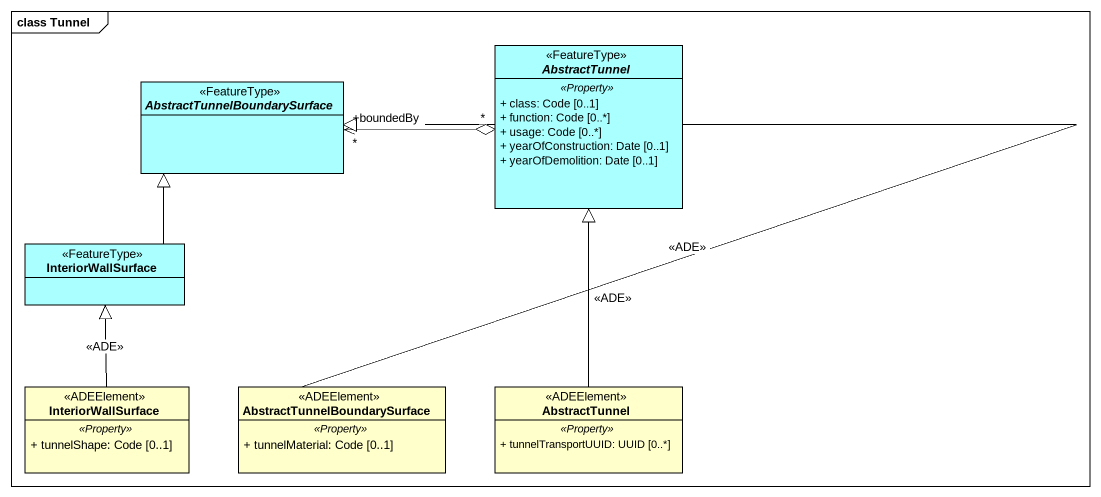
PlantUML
@startuml
mainframe class Tunnel
hide circle
hide empty members
skinparam classAttributeIconSize 0
abstract class "AbstractTunnelBoundarySurface" as AbstractTunnelBoundarySurfac <<FeatureType>> #AAFFFF
abstract class AbstractTunnel <<FeatureType>> #AAFFFF {
  .. <<Property>> ..
  + class: Code [0..1]
  + function: Code [0..*]
  + usage: Code [0..*]
  + yearOfConstruction: Date [0..1]
  + yearOfDemolition: Date [0..1]
}
class InteriorWallSurface <<FeatureType>> #AAFFFF
class "InteriorWallSurface" as InteriorWallSurface_2 <<ADEElement>> {
  .. <<Property>> ..
  + tunnelShape: Code [0..1]
}
class "AbstractTunnelBoundarySurface" as AbstractTunnelBoundarySurfac_2 <<ADEElement>> {
  .. <<Property>> ..
  + tunnelMaterial: Code [0..1]
}
class "AbstractTunnel" as AbstractTunnel_2 <<ADEElement>> {
  .. <<Property>> ..
  + tunnelTransportUUID: UUID [0..*]
}
AbstractTunnelBoundarySurfac "+boundedBy\n*" <-right-o "*" AbstractTunnel
InteriorWallSurface -up-|> AbstractTunnelBoundarySurfac
InteriorWallSurface_2 -up-|> InteriorWallSurface : <<ADE>>
AbstractTunnelBoundarySurfac_2 -up-|> AbstractTunnelBoundarySurfac : <<ADE>>
AbstractTunnel_2 -up-|> AbstractTunnel : <<ADE>>
@enduml
